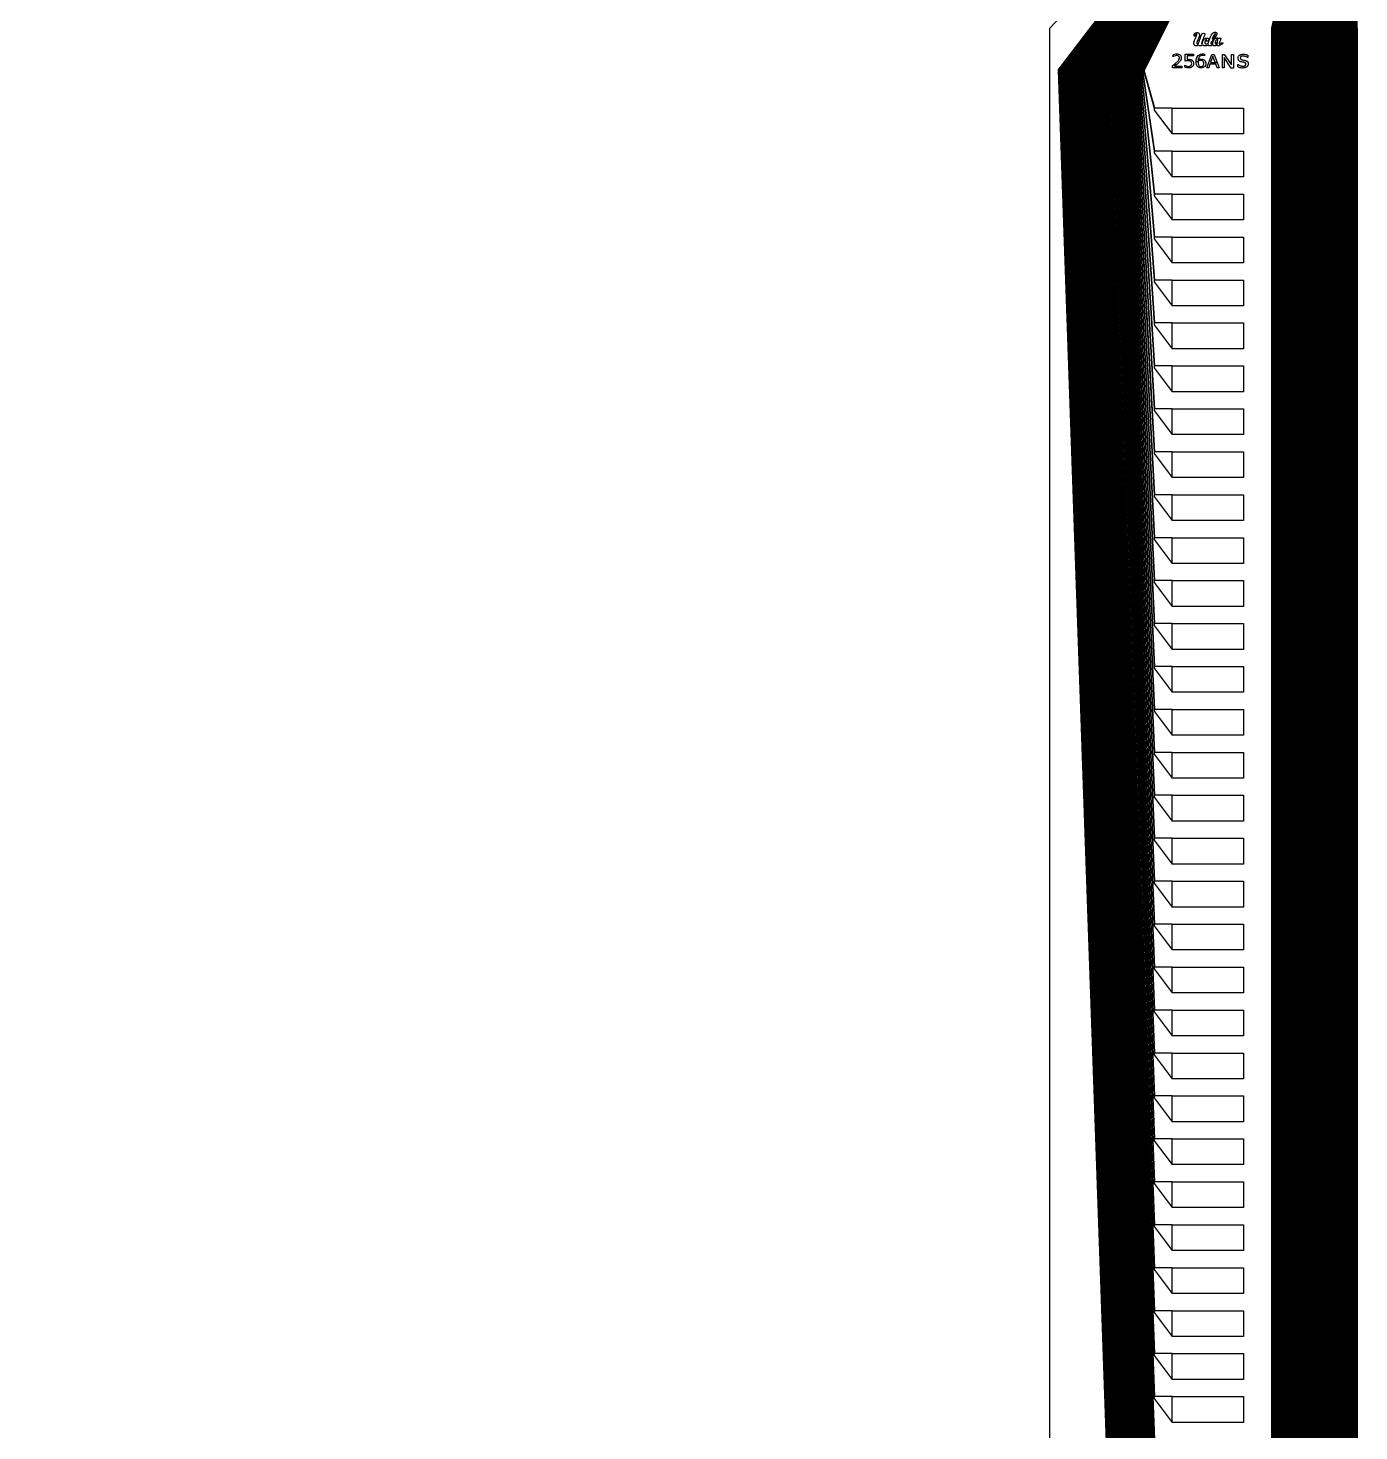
# Model space of a CAD drawing. Header units: inches. Extents: x 106592 to 209533, y 57057 to 74911.
# Drawn here: x 188173 to 191323, y 64702 to 68021 of the extents above; entities that cross this region are included whole.
import ezdxf

# ---------------------------------------------------------------- set-up
doc = ezdxf.new("R2010")
doc.units = ezdxf.units.IN
doc.header["$MEASUREMENT"] = 0
for name, color, linetype in [('metal', 221, 'Continuous'), ('nitride window', 40, 'Continuous'), ('profile', 140, 'Continuous')]:
    doc.layers.add(name, color=color, linetype=linetype)

msp = doc.modelspace()

# ---------------------------------------------------------------- linework, layer by layer
at = {"layer": 'metal'}
for points in [[(190984.5, 68411.4), (190985.1, 68411.4), (190612.7, 67921.4), (190611.1, 67921.4)], [(190985.7, 68411.4), (190986.3, 68411.4), (190615.9, 67921.4), (190614.3, 67921.4)], [(190986.9, 68411.4), (190987.5, 68411.4), (190619.1, 67921.4), (190617.5, 67921.4)], [(190622.3, 67921.4), (190620.7, 67921.4), (190988.1, 68411.4), (190988.7, 68411.4)], [(190989.3, 68411.4), (190989.9, 68411.4), (190625.5, 67921.4), (190623.9, 67921.4)], [(190628.7, 67921.4), (190627.1, 67921.4), (190990.5, 68411.4), (190991.1, 68411.4)], [(190991.7, 68411.4), (190992.3, 68411.4), (190631.9, 67921.4), (190630.3, 67921.4)], [(190992.9, 68411.4), (190993.5, 68411.4), (190635.1, 67921.4), (190633.5, 67921.4)], [(190636.7, 67921.4), (190638.3, 67921.4), (190994.7, 68411.4), (190994.1, 68411.4)], [(190995.3, 68411.4), (190995.9, 68411.4), (190641.5, 67921.4), (190639.9, 67921.4)], [(190643.1, 67921.4), (190644.7, 67921.4), (190997.1, 68411.4), (190996.5, 68411.4)], [(190997.7, 68411.4), (190998.3, 68411.4), (190647.9, 67921.4), (190646.3, 67921.4)], [(190649.5, 67921.4), (190651.1, 67921.4), (190999.5, 68411.4), (190998.9, 68411.4)], [(191000.1, 68411.4), (191000.7, 68411.4), (190654.3, 67921.4), (190652.7, 67921.4)], [(191001.3, 68411.4), (191001.9, 68411.4), (190657.5, 67921.4), (190655.9, 67921.4)], [(191002.5, 68411.4), (191003.1, 68411.4), (190660.7, 67921.4), (190659.1, 67921.4)], [(191003.7, 68411.4), (191004.3, 68411.4), (190663.9, 67921.4), (190662.3, 67921.4)], [(191004.9, 68411.4), (191005.5, 68411.4), (190667.1, 67921.4), (190665.5, 67921.4)], [(190670.3, 67921.4), (190668.7, 67921.4), (191006.1, 68411.4), (191006.7, 68411.4)], [(191007.3, 68411.4), (191007.9, 68411.4), (190673.5, 67921.4), (190671.9, 67921.4)], [(190676.7, 67921.4), (190675.1, 67921.4), (191008.5, 68411.4), (191009.1, 68411.4)], [(191009.7, 68411.4), (191010.3, 68411.4), (190679.9, 67921.4), (190678.3, 67921.4)], [(191010.9, 68411.4), (191011.5, 68411.4), (190683.1, 67921.4), (190681.5, 67921.4)], [(190684.7, 67921.4), (190686.3, 67921.4), (191012.7, 68411.4), (191012.1, 68411.4)], [(191013.3, 68411.4), (191013.9, 68411.4), (190689.5, 67921.4), (190687.9, 67921.4)], [(190691.1, 67921.4), (190692.7, 67921.4), (191015.1, 68411.4), (191014.5, 68411.4)], [(191015.7, 68411.4), (191016.3, 68411.4), (190695.9, 67921.4), (190694.3, 67921.4)], [(190697.5, 67921.4), (190699.1, 67921.4), (191017.5, 68411.4), (191016.9, 68411.4)], [(191018.1, 68411.4), (191018.7, 68411.4), (190702.3, 67921.4), (190700.7, 67921.4)], [(191019.3, 68411.4), (191019.9, 68411.4), (190705.5, 67921.4), (190703.9, 67921.4)], [(191020.5, 68411.4), (191021.1, 68411.4), (190708.7, 67921.4), (190707.1, 67921.4)], [(191021.7, 68411.4), (191022.3, 68411.4), (190711.9, 67921.4), (190710.3, 67921.4)], [(191022.9, 68411.4), (191023.5, 68411.4), (190715.1, 67921.4), (190713.5, 67921.4)], [(190718.3, 67921.4), (190716.7, 67921.4), (191024.1, 68411.4), (191024.7, 68411.4)], [(191025.3, 68411.4), (191025.9, 68411.4), (190721.5, 67921.4), (190719.9, 67921.4)], [(190724.7, 67921.4), (190723.1, 67921.4), (191026.5, 68411.4), (191027.1, 68411.4)], [(191027.7, 68411.4), (191028.3, 68411.4), (190727.9, 67921.4), (190726.3, 67921.4)], [(191028.9, 68411.4), (191029.5, 68411.4), (190731.1, 67921.4), (190729.5, 67921.4)], [(190732.7, 67921.4), (190734.3, 67921.4), (191030.7, 68411.4), (191030.1, 68411.4)], [(191031.3, 68411.4), (191031.9, 68411.4), (190737.5, 67921.4), (190735.9, 67921.4)], [(190739.1, 67921.4), (190740.7, 67921.4), (191033.1, 68411.4), (191032.5, 68411.4)], [(191033.7, 68411.4), (191034.3, 68411.4), (190743.9, 67921.4), (190742.3, 67921.4)], [(190745.5, 67921.4), (190747.1, 67921.4), (191035.5, 68411.4), (191034.9, 68411.4)], [(191036.1, 68411.4), (191036.7, 68411.4), (190750.3, 67921.4), (190748.7, 67921.4)], [(191037.3, 68411.4), (191037.9, 68411.4), (190753.5, 67921.4), (190751.9, 67921.4)], [(191038.5, 68411.4), (191039.1, 68411.4), (190756.7, 67921.4), (190755.1, 67921.4)], [(191039.7, 68411.4), (191040.3, 68411.4), (190759.9, 67921.4), (190758.3, 67921.4)], [(191040.9, 68411.4), (191041.5, 68411.4), (190763.1, 67921.4), (190761.5, 67921.4)], [(190766.3, 67921.4), (190764.7, 67921.4), (191042.1, 68411.4), (191042.7, 68411.4)], [(191043.3, 68411.4), (191043.9, 68411.4), (190769.5, 67921.4), (190767.9, 67921.4)], [(190772.7, 67921.4), (190771.1, 67921.4), (191044.5, 68411.4), (191045.1, 68411.4)], [(191045.7, 68411.4), (191046.3, 68411.4), (190775.9, 67921.4), (190774.3, 67921.4)], [(191046.9, 68411.4), (191047.5, 68411.4), (190779.1, 67921.4), (190777.5, 67921.4)], [(190780.7, 67921.4), (190782.3, 67921.4), (191048.7, 68411.4), (191048.1, 68411.4)], [(191049.3, 68411.4), (191049.9, 68411.4), (190785.5, 67921.4), (190783.9, 67921.4)], [(190787.1, 67921.4), (190788.7, 67921.4), (191051.1, 68411.4), (191050.5, 68411.4)], [(191051.7, 68411.4), (191052.3, 68411.4), (190791.9, 67921.4), (190790.3, 67921.4)], [(190793.5, 67921.4), (190795.1, 67921.4), (191053.5, 68411.4), (191052.9, 68411.4)], [(191054.1, 68411.4), (191054.7, 68411.4), (190798.3, 67921.4), (190796.7, 67921.4)], [(191055.3, 68411.4), (191055.9, 68411.4), (190801.5, 67921.4), (190799.9, 67921.4)], [(190804.7, 67921.4), (190803.1, 67921.4), (191056.5, 68411.4), (191057.1, 68411.4)], [(191057.7, 68411.4), (191058.3, 68411.4), (190807.9, 67921.4), (190806.3, 67921.4)], [(190811.1, 67921.4), (190809.5, 67921.4), (191058.9, 68411.4), (191059.5, 68411.4)], [(191060.1, 68411.4), (191060.7, 68411.4), (190814.3, 67921.4), (190812.7, 67921.4)], [(191115.4, 68021.4), (191117, 68021.4), (191117, 68023), (191185.1, 68335.8), (191185.1, 68411.4), (191184.5, 68411.4), (191184.5, 68335.2), (191115.4, 68021.4)], [(191120.2, 68021.4), (191118.6, 68021.4), (191118.6, 68024.6), (191185.7, 68336.4), (191185.7, 68411.4), (191186.3, 68411.4), (191186.3, 68337), (191120.2, 68026.2), (191120.2, 68021.4)], [(191186.9, 68411.4), (191187.5, 68411.4), (191187.5, 68338.2), (191123.4, 68029.4), (191123.4, 68021.4), (191121.8, 68021.4), (191121.8, 68027.8), (191186.9, 68337.6), (191186.9, 68411.4)], [(191126.6, 68021.4), (191125, 68021.4), (191125, 68031), (191188.1, 68338.8), (191188.1, 68411.4), (191188.7, 68411.4), (191188.7, 68339.4), (191126.6, 68032.6), (191126.6, 68021.4)], [(191128.2, 68021.4), (191129.8, 68021.4), (191129.8, 68035.8), (191189.9, 68340.6), (191189.9, 68411.4), (191189.3, 68411.4), (191189.3, 68340), (191128.2, 68034.2)], [(191131.4, 68021.4), (191133, 68021.4), (191133, 68039), (191191.1, 68341.8), (191191.1, 68411.4), (191190.5, 68411.4), (191190.5, 68341.2), (191131.4, 68037.4)], [(191134.6, 68021.4), (191136.2, 68021.4), (191136.2, 68042.2), (191192.3, 68343), (191192.3, 68411.4), (191191.7, 68411.4), (191191.7, 68342.4), (191134.6, 68040.6)], [(191192.9, 68411.4), (191193.5, 68411.4), (191193.5, 68344.2), (191139.4, 68045.4), (191139.4, 68021.4), (191137.8, 68021.4), (191137.8, 68043.8), (191192.9, 68343.6), (191192.9, 68411.4)], [(191194.1, 68411.4), (191194.7, 68411.4), (191194.7, 68345.4), (191142.6, 68048.6), (191142.6, 68021.4), (191141, 68021.4), (191141, 68047), (191194.1, 68344.8), (191194.1, 68411.4)], [(191195.3, 68411.4), (191195.9, 68411.4), (191195.9, 68346.6), (191145.8, 68051.8), (191145.8, 68021.4), (191144.2, 68021.4), (191144.2, 68050.2), (191195.3, 68346), (191195.3, 68411.4)], [(191196.5, 68411.4), (191197.1, 68411.4), (191197.1, 68347.8), (191149, 68055), (191149, 68021.4), (191147.4, 68021.4), (191147.4, 68053.4), (191196.5, 68347.2), (191196.5, 68411.4)], [(191197.7, 68411.4), (191198.3, 68411.4), (191198.3, 68349), (191152.2, 68058.2), (191152.2, 68021.4), (191150.6, 68021.4), (191150.6, 68056.6), (191197.7, 68348.4), (191197.7, 68411.4)], [(191155.4, 68021.4), (191153.8, 68021.4), (191153.8, 68059.8), (191198.9, 68349.6), (191198.9, 68411.4), (191199.5, 68411.4), (191199.5, 68350.2), (191155.4, 68061.4), (191155.4, 68021.4)], [(191157, 68021.4), (191158.6, 68021.4), (191158.6, 68064.6), (191200.7, 68351.4), (191200.7, 68411.4), (191200.1, 68411.4), (191200.1, 68350.8), (191157, 68063)], [(191160.2, 68021.4), (191161.8, 68021.4), (191161.8, 68067.8), (191201.9, 68352.6), (191201.9, 68411.4), (191201.3, 68411.4), (191201.3, 68352), (191160.2, 68066.2)], [(191202.5, 68411.4), (191203.1, 68411.4), (191203.1, 68353.8), (191165, 68071), (191165, 68021.4), (191163.4, 68021.4), (191163.4, 68069.4), (191202.5, 68353.2), (191202.5, 68411.4)], [(191203.7, 68411.4), (191204.3, 68411.4), (191204.3, 68355), (191168.2, 68074.2), (191168.2, 68021.4), (191166.6, 68021.4), (191166.6, 68072.6), (191203.7, 68354.4), (191203.7, 68411.4)], [(191204.9, 68411.4), (191205.5, 68411.4), (191205.5, 68356.2), (191171.4, 68077.4), (191171.4, 68021.4), (191169.8, 68021.4), (191169.8, 68075.8), (191204.9, 68355.6), (191204.9, 68411.4)], [(191206.1, 68411.4), (191206.7, 68411.4), (191206.7, 68357.4), (191174.6, 68080.6), (191174.6, 68021.4), (191173, 68021.4), (191173, 68079), (191206.1, 68356.8), (191206.1, 68411.4)], [(191207.3, 68411.4), (191207.9, 68411.4), (191207.9, 68358.6), (191177.8, 68083.8), (191177.8, 68021.4), (191176.2, 68021.4), (191176.2, 68082.2), (191207.3, 68358), (191207.3, 68411.4)], [(191181, 68021.4), (191179.4, 68021.4), (191179.4, 68085.4), (191208.5, 68359.2), (191208.5, 68411.4), (191209.1, 68411.4), (191209.1, 68359.8), (191181, 68087), (191181, 68021.4)], [(191182.6, 68021.4), (191184.2, 68021.4), (191184.2, 68090.2), (191210.3, 68361), (191210.3, 68411.4), (191209.7, 68411.4), (191209.7, 68360.4), (191182.6, 68088.6)], [(191185.8, 68021.4), (191187.4, 68021.4), (191187.4, 68093.4), (191211.5, 68362.2), (191211.5, 68411.4), (191210.9, 68411.4), (191210.9, 68361.6), (191185.8, 68091.8)], [(191189, 68021.4), (191190.6, 68021.4), (191190.6, 68096.6), (191212.7, 68363.4), (191212.7, 68411.4), (191212.1, 68411.4), (191212.1, 68362.8), (191189, 68095)], [(191213.3, 68411.4), (191213.9, 68411.4), (191213.9, 68364.6), (191193.8, 68099.8), (191193.8, 68021.4), (191192.2, 68021.4), (191192.2, 68098.2), (191213.3, 68364), (191213.3, 68411.4)], [(191214.5, 68411.4), (191215.1, 68411.4), (191215.1, 68365.8), (191197, 68103), (191197, 68021.4), (191195.4, 68021.4), (191195.4, 68101.4), (191214.5, 68365.2), (191214.5, 68411.4)], [(191215.7, 68411.4), (191216.3, 68411.4), (191216.3, 68367), (191200.2, 68106.2), (191200.2, 68021.4), (191198.6, 68021.4), (191198.6, 68104.6), (191215.7, 68366.4), (191215.7, 68411.4)], [(191216.9, 68411.4), (191217.5, 68411.4), (191217.5, 68368.2), (191203.4, 68109.4), (191203.4, 68021.4), (191201.8, 68021.4), (191201.8, 68107.8), (191216.9, 68367.6), (191216.9, 68411.4)], [(191218.1, 68411.4), (191218.7, 68411.4), (191218.7, 68369.4), (191206.6, 68112.6), (191206.6, 68021.4), (191205, 68021.4), (191205, 68111), (191218.1, 68368.8), (191218.1, 68411.4)], [(191208.2, 68021.4), (191209.8, 68021.4), (191209.8, 68115.8), (191219.9, 68370.6), (191219.9, 68411.4), (191219.3, 68411.4), (191219.3, 68370), (191208.2, 68114.2)], [(191211.4, 68021.4), (191213, 68021.4), (191213, 68119), (191221.1, 68371.8), (191221.1, 68411.4), (191220.5, 68411.4), (191220.5, 68371.2), (191211.4, 68117.4)], [(191221.7, 68411.4), (191222.3, 68411.4), (191222.3, 68373), (191216.2, 68122.2), (191216.2, 68021.4), (191214.6, 68021.4), (191214.6, 68120.6), (191221.7, 68372.4), (191221.7, 68411.4)], [(191222.9, 68411.4), (191223.5, 68411.4), (191223.5, 68374.2), (191219.4, 68125.4), (191219.4, 68021.4), (191217.8, 68021.4), (191217.8, 68123.8), (191222.9, 68373.6), (191222.9, 68411.4)], [(191224.1, 68411.4), (191224.7, 68411.4), (191224.7, 68375.4), (191222.6, 68128.6), (191222.6, 68021.4), (191221, 68021.4), (191221, 68127), (191224.1, 68374.8), (191224.1, 68411.4)], [(191225.3, 68411.4), (191225.9, 68411.4), (191225.9, 68376.6), (191225.8, 68131.8), (191225.8, 68021.4), (191224.2, 68021.4), (191224.2, 68130.2), (191225.3, 68376), (191225.3, 68411.4)], [(191226.5, 68411.4), (191227.1, 68411.4), (191227.1, 68377.8), (191229, 68135), (191229, 68021.4), (191227.4, 68021.4), (191227.4, 68133.4), (191226.5, 68377.2), (191226.5, 68411.4)], [(191230.6, 68021.4), (191232.2, 68021.4), (191232.2, 68071.4), (191232.2, 68138.2), (191228.3, 68379), (191228.3, 68411.4), (191227.7, 68411.4), (191227.7, 68378.4), (191230.6, 68136.6), (191230.6, 68021.4)], [(191233.8, 68021.4), (191235.4, 68021.4), (191235.4, 68141.4), (191229.5, 68380.2), (191229.5, 68411.4), (191228.9, 68411.4), (191228.9, 68379.6), (191233.8, 68139.8)], [(191237, 68021.4), (191238.6, 68021.4), (191238.6, 68144.6), (191230.7, 68381.4), (191230.7, 68411.4), (191230.1, 68411.4), (191230.1, 68380.8), (191237, 68143)], [(191240.2, 68021.4), (191241.8, 68021.4), (191241.8, 68147.8), (191231.9, 68382.6), (191231.9, 68411.4), (191231.3, 68411.4), (191231.3, 68382), (191240.2, 68146.2)], [(191232.5, 68411.4), (191233.1, 68411.4), (191233.1, 68383.8), (191245, 68151), (191245, 68021.4), (191243.4, 68021.4), (191243.4, 68149.4), (191232.5, 68383.2), (191232.5, 68411.4)], [(191233.7, 68411.4), (191234.3, 68411.4), (191234.3, 68385), (191248.2, 68154.2), (191248.2, 68021.4), (191246.6, 68021.4), (191246.6, 68152.6), (191233.7, 68384.4), (191233.7, 68411.4)], [(191234.9, 68411.4), (191235.5, 68411.4), (191235.5, 68386.2), (191251.4, 68157.4), (191251.4, 68021.4), (191249.8, 68021.4), (191249.8, 68155.8), (191234.9, 68385.6), (191234.9, 68411.4)], [(191236.1, 68411.4), (191236.7, 68411.4), (191236.7, 68387.4), (191254.6, 68160.6), (191254.6, 68021.4), (191253, 68021.4), (191253, 68159), (191236.1, 68386.8), (191236.1, 68411.4)], [(191237.3, 68411.4), (191237.9, 68411.4), (191237.9, 68388.6), (191257.8, 68163.8), (191257.8, 68021.4), (191256.2, 68021.4), (191256.2, 68162.2), (191237.3, 68388), (191237.3, 68411.4)], [(191259.4, 68021.4), (191261, 68021.4), (191261, 68071.4), (191261, 68167), (191239.1, 68389.8), (191239.1, 68411.4), (191238.5, 68411.4), (191238.5, 68389.2), (191259.4, 68165.4), (191259.4, 68021.4)], [(191262.6, 68021.4), (191264.2, 68021.4), (191264.2, 68170.2), (191240.3, 68391), (191240.3, 68411.4), (191239.7, 68411.4), (191239.7, 68390.4), (191262.6, 68168.6)], [(191265.8, 68021.4), (191267.4, 68021.4), (191267.4, 68173.4), (191241.5, 68392.2), (191241.5, 68411.4), (191240.9, 68411.4), (191240.9, 68391.6), (191265.8, 68171.8)], [(191242.1, 68411.4), (191242.7, 68411.4), (191242.7, 68393.4), (191270.6, 68176.6), (191270.6, 68021.4), (191269, 68021.4), (191269, 68175), (191242.1, 68392.8), (191242.1, 68411.4)], [(191243.3, 68411.4), (191243.9, 68411.4), (191243.9, 68394.6), (191273.8, 68179.8), (191273.8, 68021.4), (191272.2, 68021.4), (191272.2, 68178.2), (191243.3, 68394), (191243.3, 68411.4)], [(191244.5, 68411.4), (191245.1, 68411.4), (191245.1, 68395.8), (191277, 68183), (191277, 68021.4), (191275.4, 68021.4), (191275.4, 68181.4), (191244.5, 68395.2), (191244.5, 68411.4)], [(191245.7, 68411.4), (191246.3, 68411.4), (191246.3, 68397), (191280.2, 68186.2), (191280.2, 68021.4), (191278.6, 68021.4), (191278.6, 68184.6), (191245.7, 68396.4), (191245.7, 68411.4)], [(191246.9, 68411.4), (191247.5, 68411.4), (191247.5, 68398.2), (191283.4, 68189.4), (191283.4, 68021.4), (191281.8, 68021.4), (191281.8, 68187.8), (191246.9, 68397.6), (191246.9, 68411.4)], [(191285, 68021.4), (191286.6, 68021.4), (191286.6, 68071.4), (191286.6, 68192.6), (191248.7, 68399.4), (191248.7, 68411.4), (191248.1, 68411.4), (191248.1, 68398.8), (191285, 68191), (191285, 68021.4)], [(191288.2, 68021.4), (191289.8, 68021.4), (191289.8, 68195.8), (191249.9, 68400.6), (191249.9, 68411.4), (191249.3, 68411.4), (191249.3, 68400), (191288.2, 68194.2)], [(191291.4, 68021.4), (191293, 68021.4), (191293, 68199), (191251.1, 68401.8), (191251.1, 68411.4), (191250.5, 68411.4), (191250.5, 68401.2), (191291.4, 68197.4)], [(191294.6, 68021.4), (191296.2, 68021.4), (191296.2, 68202.2), (191252.3, 68403), (191252.3, 68411.4), (191251.7, 68411.4), (191251.7, 68402.4), (191294.6, 68200.6)], [(191252.9, 68411.4), (191253.5, 68411.4), (191253.5, 68404.2), (191299.4, 68205.4), (191299.4, 68021.4), (191297.8, 68021.4), (191297.8, 68203.8), (191252.9, 68403.6), (191252.9, 68411.4)], [(191254.1, 68411.4), (191254.7, 68411.4), (191254.7, 68405.4), (191302.6, 68208.6), (191302.6, 68021.4), (191301, 68021.4), (191301, 68207), (191254.1, 68404.8), (191254.1, 68411.4)], [(191255.3, 68411.4), (191255.9, 68411.4), (191255.9, 68406.6), (191305.8, 68211.8), (191305.8, 68021.4), (191304.2, 68021.4), (191304.2, 68210.2), (191255.3, 68406), (191255.3, 68411.4)], [(191256.5, 68411.4), (191257.1, 68411.4), (191257.1, 68407.8), (191309, 68215), (191309, 68021.4), (191307.4, 68021.4), (191307.4, 68213.4), (191256.5, 68407.2), (191256.5, 68411.4)], [(191257.7, 68411.4), (191258.3, 68411.4), (191258.3, 68409), (191312.2, 68218.2), (191312.2, 68021.4), (191310.6, 68021.4), (191310.6, 68216.6), (191257.7, 68408.4), (191257.7, 68411.4)], [(191313.8, 68021.4), (191315.4, 68021.4), (191315.4, 68071.4), (191315.4, 68221.4), (191259.5, 68410.2), (191259.5, 68411.4), (191258.9, 68411.4), (191258.9, 68409.6), (191313.8, 68219.8), (191313.8, 68021.4)], [(191317, 68021.4), (191318.6, 68021.4), (191318.6, 68224.6), (191260.7, 68411.4), (191260.1, 68411.4), (191260.1, 68410.8), (191317, 68223), (191317, 68021.4)], [(190933.6, 68002.3), (190932.7, 68002.7), (190932.3, 68003.8), (190932.4, 68005.8), (190934.3, 68008.8), (190935.9, 68009.7), (190937.6, 68010.4), (190939.2, 68010.6), (190940.2, 68010.5), (190941.2, 68010.4), (190942.5, 68009.8), (190943.4, 68009.2), (190944.1, 68008.4), (190944.8, 68007), (190945.2, 68005.7), (190945.3, 68004.5), (190945.1, 68002.9), (190944.3, 68001.1), (190943.5, 67998.9), (190939.8, 67989.9), (190939, 67987.1), (190938.9, 67985.8), (190939, 67984.6), (190939.9, 67984), (190940.9, 67983.9), (190941.6, 67984.3), (190942.4, 67985.2), (190942.9, 67986), (190943.4, 67987.1), (190944.1, 67988.6), (190944.7, 67990), (190951.1, 68007.6), (190951.7, 68008.2), (190952.4, 68008.7), (190953.2, 68008.9), (190954.9, 68009), (190956.1, 68008.9), (190956.7, 68008.8), (190957.9, 68008.4), (190958, 68007.8), (190957.7, 68006.9), (190956.7, 68004.1), (190955.5, 68000.5), (190955.1, 67999.2), (190954.4, 67997.6), (190953.3, 67994.7), (190951.2, 67989.2), (190950.4, 67987.4), (190949.8, 67985.8), (190949.6, 67984.9), (190949.9, 67984), (190950.6, 67984.1), (190951.8, 67985.2), (190952.2, 67986), (190952.6, 67987.8), (190952.9, 67989.2), (190953.2, 67990.1), (190953.8, 67991.5), (190954.6, 67993), (190955.7, 67994.5), (190956.8, 67995.5), (190958.6, 67996.8), (190959.8, 67997.4), (190961.3, 67997.8), (190962.3, 67997.8), (190963.3, 67997.8), (190964.1, 67997.7), (190965.1, 67997.3), (190966, 67996.6), (190966.6, 67995.6), (190967, 67994.4), (190967.1, 67993.6), (190966.9, 67992.4), (190966.2, 67991.2), (190965.4, 67990.5), (190964.6, 67990.1), (190963.5, 67990), (190962.5, 67990.1), (190961.8, 67990.2), (190961.5, 67990.6), (190961.1, 67991.3), (190960.9, 67992.1), (190961.1, 67993), (190961.5, 67993.4), (190962, 67993.8), (190962.1, 67994.2), (190961.6, 67994.3), (190961, 67994), (190960.5, 67993.5), (190959.9, 67992.7), (190959.3, 67992), (190958.7, 67990.9), (190958.3, 67990), (190957.9, 67989.1), (190957.8, 67988.1), (190957.8, 67987.3), (190957.8, 67986.6), (190957.9, 67985.9), (190958.1, 67985.5), (190958.3, 67985.1), (190958.7, 67984.6), (190959.2, 67984.3), (190959.8, 67984.1), (190960.5, 67984), (190961.2, 67984), (190963, 67984.4), (190963.9, 67984.7), (190965.2, 67985.4), (190966, 67985.8), (190966.2, 67986.3), (190967.2, 67989.5), (190969, 67995), (190971.2, 68000.7), (190972.9, 68004.1), (190973.9, 68005.7), (190975.8, 68008.5), (190976.7, 68009.5), (190978, 68010.5), (190979.3, 68011.1), (190980.6, 68011.4), (190981.5, 68011.5), (190982.5, 68011.5), (190983.5, 68011.4), (190984.5, 68011.1), (190985.2, 68010.7), (190985.8, 68010.2), (190986.2, 68009.3), (190986.4, 68007.7), (190986.2, 68006.4), (190985.8, 68005.1), (190985.1, 68003.6), (190984.2, 68002.1), (190982.7, 67999.5), (190981.5, 67997.6), (190980.2, 67995.9), (190976.1, 67995.8), (190977.7, 67997.7), (190979.7, 68000.8), (190981.5, 68003.9), (190982.6, 68006.2), (190983, 68007), (190983.1, 68007.5), (190983, 68008.1), (190982.8, 68008.1), (190982.2, 68007.8), (190981.6, 68007.3), (190981.1, 68006.6), (190980.3, 68005.5), (190979.9, 68004.7), (190979.2, 68003.7), (190978.5, 68002.6), (190977.9, 68001.6), (190977.5, 68000.8), (190977, 67999.7), (190976.3, 67998.3), (190975.9, 67997.3), (190975.5, 67996.1), (190975.2, 67995.3), (190975.1, 67994.8), (190976.1, 67995.8), (190980.1, 67995.8), (190979.7, 67995.3), (190979, 67994.5), (190977.9, 67993.2), (190977, 67992.4), (190975.8, 67991), (190974.9, 67990), (190974, 67989.1), (190972.9, 67988.1), (190972.6, 67987.5), (190972.4, 67986.8), (190972.2, 67986.2), (190972.1, 67985.3), (190972.2, 67984.5), (190972.4, 67984), (190973.2, 67983.9), (190974.5, 67984.2), (190975.5, 67984.7), (190976.2, 67985.1), (190976.7, 67985.5), (190976.9, 67985.8), (190976.9, 67986.2), (190977, 67987), (190977.1, 67987.8), (190977.4, 67989.1), (190977.9, 67990.5), (190978.3, 67991.4), (190978.9, 67992.7), (190979.7, 67993.9), (190980.7, 67994.9), (190981.6, 67995.7), (190982.6, 67996.4), (190984, 67997.2), (190985.2, 67997.6), (190986.2, 67997.8), (190987.2, 67997.9), (190987.8, 67997.9), (190988.5, 67997.8), (190989.4, 67997.4), (190990.1, 67996.9), (190990.6, 67996.4), (190990.7, 67996.1), (190991, 67996.3), (190991.4, 67996.8), (190992, 67997.2), (190992.5, 67997.5), (190993.1, 67997.7), (190993.7, 67997.8), (190994.3, 67997.8), (190994.8, 67997.7), (190995.2, 67997.4), (190995.4, 67996.9), (190995.5, 67996.1), (190995.5, 67995.3), (190995.2, 67994.4), (190994.6, 67992.9), (190991.9, 67986.3), (190991.5, 67985.3), (190991.5, 67984.4), (190991.6, 67983.9), (190992, 67983.7), (190992.7, 67983.8), (190993.7, 67984.7), (190995, 67985.7), (190996.2, 67986.3), (190997.6, 67986.7), (190998.5, 67986.7), (190999.5, 67986.7), (191000.7, 67986.4), (191001.5, 67986), (190998.7, 67983.1), (190998.4, 67983.3), (190998.1, 67983.3), (190997.8, 67983.3), (190997.5, 67983.2), (190997.1, 67983.1), (190996.8, 67982.9), (190996.2, 67982.4), (190994.9, 67981.5), (190993.8, 67980.7), (190992.9, 67980.2), (190991.8, 67979.7), (190990.7, 67979.3), (190989.8, 67979.3), (190988.4, 67979.2), (190987.7, 67979.4), (190987.1, 67979.9), (190986.7, 67980.5), (190986.6, 67981.2), (190986.5, 67982), (190986.7, 67987.9), (190987.5, 67989.8), (190988.2, 67991.3), (190988.6, 67992.4), (190988.7, 67993.4), (190988.6, 67994), (190988.3, 67994.4), (190987.8, 67994.5), (190986.8, 67994.5), (190986.1, 67994.1), (190985.1, 67993.2), (190983.9, 67991.7), (190983.1, 67990.3), (190982.5, 67988.6), (190982.3, 67987.3), (190982.1, 67986), (190982.2, 67985.3), (190982.6, 67984.5), (190983, 67984), (190983.5, 67983.8), (190984.3, 67984.1), (190985, 67984.7), (190985.5, 67985.7), (190986, 67986.6), (190986.6, 67987.6), (190986.7, 67987.7), (190986.4, 67981.6), (190985.5, 67980.9), (190984.4, 67980.2), (190983.4, 67979.6), (190982.3, 67979.2), (190981.3, 67979.2), (190979.8, 67979.3), (190979, 67979.7), (190978.2, 67980.4), (190977.7, 67981.1), (190977.5, 67981.9), (190977, 67981.5), (190975.5, 67980.6), (190974.1, 67980), (190972.8, 67979.5), (190971.3, 67979.2), (190970.3, 67979.1), (190969.2, 67979.2), (190968.1, 67979.6), (190967.5, 67980.1), (190967, 67980.7), (190966.7, 67981.2), (190966.3, 67981.9), (190965.3, 67981.2), (190964.3, 67980.5), (190963.2, 67980.1), (190962.2, 67979.7), (190961.3, 67979.4), (190960.1, 67979.2), (190959, 67979.1), (190958, 67979.1), (190956.8, 67979.3), (190955.9, 67979.6), (190954.8, 67980.2), (190953.8, 67981), (190952.9, 67981.9), (190952.1, 67981.3), (190951.3, 67980.7), (190950.5, 67980.2), (190949.4, 67979.7), (190948.5, 67979.4), (190947.5, 67979.2), (190946.4, 67979.2), (190945.3, 67979.4), (190944.6, 67979.7), (190943.9, 67980.5), (190943.1, 67981.8), (190942.3, 67981.2), (190941.4, 67980.6), (190940.4, 67980), (190939.4, 67979.6), (190938.4, 67979.2), (190937.1, 67979.1), (190935.9, 67979.1), (190934.9, 67979.6), (190934.1, 67980), (190933.4, 67980.7), (190932.7, 67981.5), (190932.3, 67982.2), (190931.8, 67983.5), (190931.8, 67984.7), (190931.9, 67986.2), (190932.2, 67987.4), (190932.8, 67989.4), (190933.5, 67991.6), (190934.4, 67994), (190935.2, 67995.7), (190936.3, 67998.2), (190937.6, 68001.3), (190938.4, 68003.3), (190939.1, 68005.1), (190939.1, 68006.1), (190938.8, 68006.5), (190938.4, 68006.8), (190937.8, 68006.9), (190937.1, 68006.9), (190936.3, 68006.5), (190935.9, 68005.7), (190935.5, 68004.6), (190935.2, 68003.6), (190934.9, 68002.7), (190934.4, 68002.3), (190933.9, 68002.3)], [(191115.4, 61418.7), (191117, 61418.7), (191117, 68021.4), (191115.4, 68021.4)], [(191118.6, 61418.7), (191120.2, 61418.7), (191120.2, 68021.4), (191118.6, 68021.4)], [(191121.8, 61418.7), (191123.4, 61418.7), (191123.4, 68021.4), (191121.8, 68021.4)], [(191125, 61418.7), (191126.6, 61418.7), (191126.6, 68021.4), (191125, 68021.4)], [(191128.2, 61418.7), (191129.8, 61418.7), (191129.8, 68021.4), (191128.2, 68021.4)], [(191131.4, 61418.7), (191133, 61418.7), (191133, 68021.4), (191131.4, 68021.4)], [(191134.6, 61418.7), (191136.2, 61418.7), (191136.2, 68021.4), (191134.6, 68021.4)], [(191137.8, 61418.7), (191139.4, 61418.7), (191139.4, 68021.4), (191137.8, 68021.4)], [(191141, 61418.7), (191142.6, 61418.7), (191142.6, 68021.4), (191141, 68021.4)], [(191144.2, 61418.7), (191145.8, 61418.7), (191145.8, 68021.4), (191144.2, 68021.4)], [(191147.4, 61418.7), (191149, 61418.7), (191149, 68021.4), (191147.4, 68021.4)], [(191150.6, 61418.7), (191152.2, 61418.7), (191152.2, 68021.4), (191150.6, 68021.4)], [(191153.8, 61418.7), (191155.4, 61418.7), (191155.4, 68021.4), (191153.8, 68021.4)], [(191157, 61418.7), (191158.6, 61418.7), (191158.6, 68021.4), (191157, 68021.4)], [(191160.2, 61418.7), (191161.8, 61418.7), (191161.8, 68021.4), (191160.2, 68021.4)], [(191163.4, 61418.7), (191165, 61418.7), (191165, 68021.4), (191163.4, 68021.4)], [(191166.6, 61418.7), (191168.2, 61418.7), (191168.2, 68021.4), (191166.6, 68021.4)], [(191169.8, 61418.7), (191171.4, 61418.7), (191171.4, 68021.4), (191169.8, 68021.4)], [(191173, 61418.7), (191174.6, 61418.7), (191174.6, 68021.4), (191173, 68021.4)], [(191176.2, 61418.7), (191177.8, 61418.7), (191177.8, 68021.4), (191176.2, 68021.4)], [(191179.4, 61418.7), (191181, 61418.7), (191181, 68021.4), (191179.4, 68021.4)], [(191182.6, 61418.7), (191184.2, 61418.7), (191184.2, 68021.4), (191182.6, 68021.4)], [(191185.8, 61418.7), (191187.4, 61418.7), (191187.4, 68021.4), (191185.8, 68021.4)], [(191189, 61418.7), (191190.6, 61418.7), (191190.6, 68021.4), (191189, 68021.4)], [(191192.2, 61418.7), (191193.8, 61418.7), (191193.8, 68021.4), (191192.2, 68021.4)], [(191195.4, 61418.7), (191197, 61418.7), (191197, 68021.4), (191195.4, 68021.4)], [(191198.6, 61418.7), (191200.2, 61418.7), (191200.2, 68021.4), (191198.6, 68021.4)], [(191201.8, 61418.7), (191203.4, 61418.7), (191203.4, 68021.4), (191201.8, 68021.4)], [(191205, 61418.7), (191206.6, 61418.7), (191206.6, 68021.4), (191205, 68021.4)], [(191208.2, 61418.7), (191209.8, 61418.7), (191209.8, 68021.4), (191208.2, 68021.4)], [(191211.4, 61418.7), (191213, 61418.7), (191213, 68021.4), (191211.4, 68021.4)], [(191214.6, 61418.7), (191216.2, 61418.7), (191216.2, 68021.4), (191214.6, 68021.4)], [(191217.8, 61418.7), (191219.4, 61418.7), (191219.4, 68021.4), (191217.8, 68021.4)], [(191222.6, 58721.4), (191221, 58721.4), (191221, 68021.4), (191222.6, 68021.4)], [(191225.8, 58721.4), (191224.2, 58721.4), (191224.2, 68021.4), (191225.8, 68021.4)], [(191229, 58721.4), (191227.4, 58721.4), (191227.4, 68021.4), (191229, 68021.4)], [(191232.2, 58721.4), (191230.6, 58721.4), (191230.6, 68021.4), (191232.2, 68021.4)], [(191235.4, 58721.4), (191233.8, 58721.4), (191233.8, 68021.4), (191235.4, 68021.4)], [(191238.6, 58721.4), (191237, 58721.4), (191237, 68021.4), (191238.6, 68021.4)], [(191241.8, 58721.4), (191240.2, 58721.4), (191240.2, 68021.4), (191241.8, 68021.4)], [(191245, 58721.4), (191243.4, 58721.4), (191243.4, 68021.4), (191245, 68021.4)], [(191248.2, 58721.4), (191246.6, 58721.4), (191246.6, 68021.4), (191248.2, 68021.4)], [(191251.4, 58721.4), (191249.8, 58721.4), (191249.8, 68021.4), (191251.4, 68021.4)], [(191254.6, 58721.4), (191253, 58721.4), (191253, 68021.4), (191254.6, 68021.4)], [(191257.8, 58721.4), (191256.2, 58721.4), (191256.2, 68021.4), (191257.8, 68021.4)], [(191261, 58721.4), (191259.4, 58721.4), (191259.4, 68021.4), (191261, 68021.4)], [(191264.2, 58721.4), (191262.6, 58721.4), (191262.6, 68021.4), (191264.2, 68021.4)], [(191267.4, 58721.4), (191265.8, 58721.4), (191265.8, 68021.4), (191267.4, 68021.4)], [(191270.6, 58721.4), (191269, 58721.4), (191269, 68021.4), (191270.6, 68021.4)], [(191273.8, 58721.4), (191272.2, 58721.4), (191272.2, 68021.4), (191273.8, 68021.4)], [(191277, 58721.4), (191275.4, 58721.4), (191275.4, 68021.4), (191277, 68021.4)], [(191280.2, 58721.4), (191278.6, 58721.4), (191278.6, 68021.4), (191280.2, 68021.4)], [(191283.4, 58721.4), (191281.8, 58721.4), (191281.8, 68021.4), (191283.4, 68021.4)], [(191286.6, 58721.4), (191285, 58721.4), (191285, 68021.4), (191286.6, 68021.4)], [(191289.8, 58721.4), (191288.2, 58721.4), (191288.2, 68021.4), (191289.8, 68021.4)], [(191293, 58721.4), (191291.4, 58721.4), (191291.4, 68021.4), (191293, 68021.4)], [(191296.2, 58721.4), (191294.6, 58721.4), (191294.6, 68021.4), (191296.2, 68021.4)], [(191299.4, 58721.4), (191297.8, 58721.4), (191297.8, 68021.4), (191299.4, 68021.4)], [(191302.6, 58721.4), (191301, 58721.4), (191301, 68021.4), (191302.6, 68021.4)], [(191305.8, 58721.4), (191304.2, 58721.4), (191304.2, 68021.4), (191305.8, 68021.4)], [(191309, 58721.4), (191307.4, 58721.4), (191307.4, 68021.4), (191309, 68021.4)], [(191312.2, 58721.4), (191310.6, 58721.4), (191310.6, 68021.4), (191312.2, 68021.4)], [(191315.4, 58721.4), (191313.8, 58721.4), (191313.8, 68021.4), (191315.4, 68021.4)], [(191318.6, 58721.4), (191317, 58721.4), (191317, 68021.4), (191318.6, 68021.4)], [(190882.5, 67953.8), (190882.6, 67958.2), (190884.3, 67958.9), (190887, 67959.7), (190888.9, 67960.1), (190891.2, 67960.3), (190893.3, 67960.2), (190895.7, 67959.8), (190897.4, 67959.2), (190898.7, 67958.3), (190900, 67957.2), (190901.1, 67955.8), (190901.8, 67954.1), (190902, 67952.4), (190902.1, 67950.4), (190901.7, 67947.9), (190900.6, 67945.6), (190898.6, 67942.5), (190896.2, 67940), (190892.1, 67936.3), (190886.4, 67931.3), (190903.3, 67931.3), (190903.5, 67927.5), (190881.7, 67927.5), (190881.7, 67932.1), (190887.7, 67937.2), (190894.5, 67943.7), (190896.6, 67946.9), (190897.8, 67949.7), (190897.7, 67952.8), (190896.7, 67954.3), (190895.1, 67955.8), (190892.9, 67956.4), (190890.5, 67956.4), (190888.2, 67956), (190885, 67954.9), (190882.9, 67953.9), (190882.8, 67953.7)], [(190931, 67959.5), (190930.9, 67955.8), (190915.9, 67955.8), (190915.8, 67947.2), (190917.3, 67947.3), (190919.9, 67947.4), (190922.7, 67947.3), (190925.5, 67946.7), (190928, 67945.3), (190929.7, 67943.5), (190930.6, 67941.6), (190931, 67939.9), (190931.1, 67938), (190931.2, 67936.6), (190930.8, 67934.6), (190929.6, 67931.9), (190928.7, 67930.7), (190927.4, 67929.4), (190925.5, 67928.2), (190923.3, 67927.4), (190921.2, 67927), (190917.9, 67927), (190915.9, 67927.2), (190913.4, 67927.7), (190910.3, 67928.8), (190910.3, 67933.4), (190910.6, 67933.4), (190912, 67932.5), (190913.6, 67931.9), (190915.6, 67931.1), (190917.9, 67930.7), (190920.2, 67930.7), (190921.9, 67930.9), (190923.4, 67931.4), (190925, 67932.6), (190926.1, 67934.1), (190926.7, 67936), (190926.8, 67937.7), (190926.7, 67939.1), (190926.3, 67940.4), (190925.6, 67941.5), (190924.9, 67942.3), (190923.5, 67943.1), (190921.9, 67943.6), (190919.8, 67943.8), (190918, 67943.9), (190916.1, 67943.8), (190914.5, 67943.6), (190911.7, 67943.1), (190911.6, 67959.6)], [(190956.8, 67959.7), (190956.9, 67955.4), (190954.3, 67956.3), (190952.1, 67956.5), (190949.8, 67956.2), (190946.6, 67954.9), (190944.9, 67953.7), (190943.5, 67951.2), (190942.4, 67948.5), (190942, 67945.7), (190943.7, 67946.6), (190946, 67947.5), (190948.9, 67948), (190951.2, 67948), (190954, 67947.3), (190956.4, 67945.9), (190958.4, 67944.2), (190959.6, 67941.8), (190960, 67939.4), (190960.1, 67936.4), (190959.2, 67933), (190957.6, 67930.7), (190956, 67929.3), (190953.5, 67927.7), (190950.7, 67926.9), (190948.4, 67926.9), (190945.7, 67927.1), (190941.9, 67929.1), (190939.6, 67931.6), (190938.1, 67935.2), (190937.5, 67938.2), (190937.3, 67941.3), (190941.8, 67942.6), (190941.9, 67938.3), (190942.6, 67935.3), (190943.9, 67932.3), (190946.8, 67930.8), (190949.3, 67930.7), (190952.3, 67931.3), (190954.3, 67932.9), (190955.5, 67935.9), (190955.4, 67939), (190954.9, 67941.3), (190953.3, 67943.4), (190950.6, 67944.3), (190947.2, 67944.3), (190943.7, 67943.5), (190942.5, 67943.1), (190941.8, 67942.7), (190937.3, 67941.4), (190937.3, 67941.7), (190937.3, 67941.9), (190937.4, 67945.3), (190938.1, 67949), (190939, 67951.7), (190940.3, 67954.1), (190942.3, 67956.5), (190945, 67958.3), (190947.7, 67959.6), (190950.1, 67960), (190951.8, 67960.2), (190953.3, 67960.2), (190955, 67960.1), (190956.2, 67959.9)], [(190967.1, 67926.9), (190962.7, 67927), (190974.3, 67958.8), (190980.2, 67958.8), (190987, 67939.8), (190982.6, 67939.6), (190977, 67955.2), (190971.6, 67939.6), (190982.7, 67939.6), (190987, 67939.7), (190991.7, 67926.9), (190987.1, 67926.9), (190984, 67935.8), (190970.1, 67935.8)], [(191003.5, 67926.9), (190999.5, 67927), (190999.5, 67958.8), (191004, 67958.8), (191020.7, 67934.5), (191020.7, 67959), (191025.4, 67959), (191025.4, 67926.8), (191020.3, 67926.8), (191003.6, 67951.8)], [(191059.4, 67957.1), (191059.4, 67951.5), (191059.1, 67951.5), (191057.7, 67952.5), (191055.9, 67953.4), (191053.6, 67954.3), (191051.8, 67954.7), (191049.6, 67955), (191047.7, 67955), (191045.5, 67954.7), (191044.1, 67954.1), (191043.3, 67953.7), (191042.4, 67952.8), (191041.9, 67951.9), (191041.8, 67950.6), (191041.9, 67949.6), (191042.2, 67948.6), (191043, 67947.7), (191044.5, 67946.9), (191045.6, 67946.5), (191047.2, 67946.1), (191049.4, 67945.7), (191051.2, 67945.3), (191053.2, 67944.9), (191054.7, 67944.4), (191055.7, 67944), (191057.1, 67943.3), (191058, 67942.7), (191058.7, 67941.9), (191059.4, 67941.1), (191059.8, 67940.4), (191060.1, 67939.6), (191060.4, 67938.9), (191060.5, 67938.2), (191060.6, 67936.8), (191060.6, 67935.7), (191060.5, 67934.8), (191060.3, 67934.1), (191060, 67933.1), (191059.5, 67932.3), (191058.6, 67930.9), (191057.7, 67930), (191055.8, 67928.7), (191054.3, 67927.9), (191052.5, 67927.3), (191050.5, 67926.9), (191047.7, 67926.8), (191046, 67926.8), (191043.6, 67927), (191041, 67927.6), (191039.1, 67928.2), (191036.2, 67929.4), (191036.2, 67935.3), (191036.5, 67935.3), (191037.5, 67934.7), (191038.4, 67934), (191039.4, 67933.5), (191040.9, 67932.8), (191042.3, 67932.2), (191043.5, 67931.9), (191044.6, 67931.6), (191045.6, 67931.4), (191046.6, 67931.3), (191047.8, 67931.2), (191049.3, 67931.3), (191049.7, 67931.3), (191050.3, 67931.4), (191050.8, 67931.5), (191051.3, 67931.6), (191051.9, 67931.8), (191052.4, 67931.9), (191053, 67932.2), (191053.4, 67932.4), (191053.8, 67932.7), (191054.1, 67933), (191054.5, 67933.3), (191054.7, 67933.8), (191055, 67934.3), (191055.1, 67934.8), (191055.2, 67935.4), (191055.2, 67936), (191055.2, 67936.4), (191055.2, 67936.9), (191055.1, 67937.2), (191054.9, 67937.6), (191054.7, 67938), (191054.4, 67938.4), (191054.2, 67938.7), (191053.9, 67938.9), (191053.5, 67939.1), (191053.1, 67939.4), (191052.7, 67939.5), (191052.1, 67939.8), (191051.6, 67939.9), (191050.9, 67940.1), (191050, 67940.3), (191049, 67940.5), (191047.5, 67940.8), (191045.6, 67941.2), (191043.3, 67941.8), (191041.8, 67942.3), (191040.3, 67943), (191039, 67943.9), (191037.8, 67945.1), (191037.2, 67946.2), (191036.6, 67947.7), (191036.4, 67949), (191036.4, 67950.6), (191036.7, 67952.3), (191037.1, 67953.5), (191037.6, 67954.5), (191038.6, 67955.7), (191039.2, 67956.4), (191039.9, 67956.9), (191040.7, 67957.4), (191041.3, 67957.8), (191042, 67958.1), (191042.6, 67958.4), (191043.2, 67958.6), (191043.5, 67958.7), (191044, 67958.9), (191044.8, 67959.1), (191045.4, 67959.2), (191046.1, 67959.3), (191047.5, 67959.5), (191049, 67959.5), (191050.3, 67959.5), (191051.7, 67959.3), (191053.2, 67959.1), (191054.6, 67958.8), (191055.4, 67958.6), (191056, 67958.5), (191056.4, 67958.3), (191056.9, 67958.2), (191057.3, 67958.1), (191057.8, 67957.9), (191058.4, 67957.7), (191059, 67957.4)], [(190612.7, 67921.4), (190611.1, 67921.4), (190837.8, 61430.7), (190839.9, 61430.7)], [(190615.9, 67921.4), (190614.3, 67921.4), (190837.8, 61532.3), (190839.9, 61532.3)], [(190619.1, 67921.4), (190617.5, 67921.4), (190837.8, 61633.9), (190839.9, 61633.9)], [(190837.8, 61735.5), (190839.9, 61735.5), (190622.3, 67921.4), (190620.7, 67921.4)], [(190625.5, 67921.4), (190623.9, 67921.4), (190837.8, 61837.1), (190839.9, 61837.1)], [(190837.8, 61938.7), (190839.9, 61938.7), (190628.7, 67921.4), (190627.1, 67921.4)], [(190837.8, 62040.3), (190839.9, 62040.3), (190631.9, 67921.4), (190630.3, 67921.4)], [(190635.1, 67921.4), (190633.5, 67921.4), (190837.8, 62141.9), (190839.9, 62141.9)], [(190638.3, 67921.4), (190636.7, 67921.4), (190837.8, 62243.5), (190839.9, 62243.5)], [(190641.5, 67921.4), (190639.9, 67921.4), (190837.8, 62345.1), (190839.9, 62345.1)], [(190644.7, 67921.4), (190643.1, 67921.4), (190837.8, 62446.7), (190839.9, 62446.7)], [(190837.8, 62548.3), (190839.9, 62548.3), (190647.9, 67921.4), (190646.3, 67921.4)], [(190651.1, 67921.4), (190649.5, 67921.4), (190837.8, 62649.9), (190839.9, 62649.9)], [(190837.8, 62751.5), (190839.9, 62751.5), (190654.3, 67921.4), (190652.7, 67921.4)], [(190837.8, 62853.1), (190839.9, 62853.1), (190657.5, 67921.4), (190655.9, 67921.4)], [(190660.7, 67921.4), (190659.1, 67921.4), (190837.8, 62954.7), (190839.9, 62954.7)], [(190663.9, 67921.4), (190662.3, 67921.4), (190837.8, 63056.3), (190839.9, 63056.3)], [(190667.1, 67921.4), (190665.5, 67921.4), (190837.8, 63157.9), (190839.9, 63157.9)], [(190670.3, 67921.4), (190668.7, 67921.4), (190837.8, 63259.5), (190839.9, 63259.5)], [(190837.8, 63361.1), (190839.9, 63361.1), (190673.5, 67921.4), (190671.9, 67921.4)], [(190676.7, 67921.4), (190675.1, 67921.4), (190837.8, 63462.7), (190839.9, 63462.7)], [(190837.8, 63564.3), (190839.9, 63564.3), (190679.9, 67921.4), (190678.3, 67921.4)], [(190837.8, 63666), (190839.9, 63666), (190683.1, 67921.4), (190681.5, 67921.4)], [(190686.3, 67921.4), (190684.7, 67921.4), (190837.8, 63767.6), (190839.9, 63767.6)], [(190689.5, 67921.4), (190687.9, 67921.4), (190837.8, 63869.2), (190839.9, 63869.2)], [(190692.7, 67921.4), (190691.1, 67921.4), (190837.8, 63970.8), (190839.9, 63970.8)], [(190695.9, 67921.4), (190694.3, 67921.4), (190837.8, 64072.4), (190839.9, 64072.4)], [(190837.8, 64174), (190839.9, 64174), (190699.1, 67921.4), (190697.5, 67921.4)], [(190702.3, 67921.4), (190700.7, 67921.4), (190837.8, 64275.6), (190839.9, 64275.6)], [(190837.8, 64377.2), (190839.9, 64377.2), (190705.5, 67921.4), (190703.9, 67921.4)], [(190837.8, 64478.8), (190839.9, 64478.8), (190708.7, 67921.4), (190707.1, 67921.4)], [(190711.9, 67921.4), (190710.3, 67921.4), (190837.8, 64580.4), (190839.9, 64580.4)], [(190715.1, 67921.4), (190713.5, 67921.4), (190837.8, 64682), (190839.9, 64682)], [(190718.3, 67921.4), (190716.7, 67921.4), (190837.8, 64783.6), (190839.9, 64783.6)], [(190721.5, 67921.4), (190719.9, 67921.4), (190837.8, 64885.2), (190839.9, 64885.2)], [(190837.8, 64986.8), (190839.9, 64986.8), (190724.7, 67921.4), (190723.1, 67921.4)], [(190727.9, 67921.4), (190726.3, 67921.4), (190837.8, 65088.4), (190839.9, 65088.4)], [(190837.8, 65190), (190839.9, 65190), (190731.1, 67921.4), (190729.5, 67921.4)], [(190837.8, 65291.6), (190839.9, 65291.6), (190734.3, 67921.4), (190732.7, 67921.4)], [(190737.5, 67921.4), (190735.9, 67921.4), (190837.8, 65393.2), (190839.9, 65393.2)], [(190740.7, 67921.4), (190739.1, 67921.4), (190837.8, 65494.8), (190839.9, 65494.8)], [(190743.9, 67921.4), (190742.3, 67921.4), (190837.8, 65596.4), (190839.9, 65596.4)], [(190747.1, 67921.4), (190745.5, 67921.4), (190837.8, 65698), (190839.9, 65698)], [(190837.8, 65799.6), (190839.9, 65799.6), (190750.3, 67921.4), (190748.7, 67921.4)], [(190753.5, 67921.4), (190751.9, 67921.4), (190837.8, 65901.2), (190839.9, 65901.2)], [(190837.8, 66002.8), (190839.9, 66002.8), (190756.7, 67921.4), (190755.1, 67921.4)], [(190837.8, 66104.4), (190839.9, 66104.4), (190759.9, 67921.4), (190758.3, 67921.4)], [(190763.1, 67921.4), (190761.5, 67921.4), (190837.8, 66206.1), (190839.9, 66206.1)], [(190766.3, 67921.4), (190764.7, 67921.4), (190837.8, 66307.7), (190839.9, 66307.7)], [(190769.5, 67921.4), (190767.9, 67921.4), (190837.8, 66409.3), (190839.9, 66409.3)], [(190772.7, 67921.4), (190771.1, 67921.4), (190837.8, 66510.9), (190839.9, 66510.9)], [(190837.8, 66612.5), (190839.9, 66612.5), (190775.9, 67921.4), (190774.3, 67921.4)], [(190779.1, 67921.4), (190777.5, 67921.4), (190837.8, 66714.1), (190839.9, 66714.1)], [(190837.8, 66815.7), (190839.9, 66815.7), (190782.3, 67921.4), (190780.7, 67921.4)], [(190837.8, 66917.3), (190839.9, 66917.3), (190785.5, 67921.4), (190783.9, 67921.4)], [(190788.7, 67921.4), (190787.1, 67921.4), (190837.8, 67018.9), (190839.9, 67018.9)], [(190791.9, 67921.4), (190790.3, 67921.4), (190837.8, 67120.5), (190839.9, 67120.5)], [(190795.1, 67921.4), (190793.5, 67921.4), (190837.8, 67222.1), (190839.9, 67222.1)], [(190798.3, 67921.4), (190796.7, 67921.4), (190837.8, 67323.7), (190839.9, 67323.7)], [(190837.8, 67425.3), (190839.9, 67425.3), (190801.5, 67921.4), (190799.9, 67921.4)], [(190804.7, 67921.4), (190803.1, 67921.4), (190837.8, 67526.9), (190839.9, 67526.9)], [(190837.8, 67628.5), (190839.9, 67628.5), (190807.9, 67921.4), (190806.3, 67921.4)], [(190837.8, 67730.1), (190839.9, 67730.1), (190811.1, 67921.4), (190809.5, 67921.4)], [(190814.3, 67921.4), (190812.7, 67921.4), (190837.8, 67831.7), (190839.9, 67831.7)], [(190880.2, 67770.8), (190880.2, 67831.7), (190837.8, 67831.7), (190837.8, 67827.5), (190880.2, 67770.8)], [(190880.2, 67831.7), (191049.5, 67831.7), (191049.5, 67770.8), (190880.2, 67770.8)], [(190880.2, 67669.1), (190880.2, 67730.1), (190837.8, 67730.1), (190837.8, 67725.9), (190880.2, 67669.1)], [(190880.2, 67730.1), (191049.5, 67730.1), (191049.5, 67669.1), (190880.2, 67669.1)], [(190880.2, 67567.5), (190880.2, 67628.5), (190837.8, 67628.5), (190837.8, 67624.3), (190880.2, 67567.5)], [(190880.2, 67628.5), (191049.5, 67628.5), (191049.5, 67567.5), (190880.2, 67567.5)], [(190880.2, 67465.9), (190880.2, 67526.9), (190837.8, 67526.9), (190837.8, 67522.7), (190880.2, 67465.9)], [(190880.2, 67526.9), (191049.5, 67526.9), (191049.5, 67465.9), (190880.2, 67465.9)], [(190880.2, 67364.3), (190880.2, 67425.3), (190837.8, 67425.3), (190837.8, 67421.1), (190880.2, 67364.3)], [(190880.2, 67425.3), (191049.5, 67425.3), (191049.5, 67364.3), (190880.2, 67364.3)], [(190880.2, 67262.7), (190880.2, 67323.7), (190837.8, 67323.7), (190837.8, 67319.5), (190880.2, 67262.7)], [(190880.2, 67323.7), (191049.5, 67323.7), (191049.5, 67262.7), (190880.2, 67262.7)], [(190880.2, 67161.1), (190880.2, 67222.1), (190837.8, 67222.1), (190837.8, 67217.9), (190880.2, 67161.1)], [(190880.2, 67222.1), (191049.5, 67222.1), (191049.5, 67161.1), (190880.2, 67161.1)], [(190880.2, 67059.5), (190880.2, 67120.5), (190837.8, 67120.5), (190837.8, 67116.3), (190880.2, 67059.5)], [(190880.2, 67120.5), (191049.5, 67120.5), (191049.5, 67059.5), (190880.2, 67059.5)], [(190880.2, 66957.9), (190880.2, 67018.9), (190837.8, 67018.9), (190837.8, 67014.7), (190880.2, 66957.9)], [(190880.2, 67018.9), (191049.5, 67018.9), (191049.5, 66957.9), (190880.2, 66957.9)], [(190880.2, 66856.3), (190880.2, 66917.3), (190837.8, 66917.3), (190837.8, 66913), (190880.2, 66856.3)], [(190880.2, 66917.3), (191049.5, 66917.3), (191049.5, 66856.3), (190880.2, 66856.3)], [(190880.2, 66754.7), (190880.2, 66815.7), (190837.8, 66815.7), (190837.8, 66811.4), (190880.2, 66754.7)], [(190880.2, 66815.7), (191049.5, 66815.7), (191049.5, 66754.7), (190880.2, 66754.7)], [(190880.2, 66653.1), (190880.2, 66714.1), (190837.8, 66714.1), (190837.8, 66709.8), (190880.2, 66653.1)], [(190880.2, 66714.1), (191049.5, 66714.1), (191049.5, 66653.1), (190880.2, 66653.1)], [(190880.2, 66551.5), (190880.2, 66612.5), (190837.8, 66612.5), (190837.8, 66608.2), (190880.2, 66551.5)], [(190880.2, 66612.5), (191049.5, 66612.5), (191049.5, 66551.5), (190880.2, 66551.5)], [(190880.2, 66449.9), (190880.2, 66510.9), (190837.8, 66510.9), (190837.8, 66506.6), (190880.2, 66449.9)], [(190880.2, 66510.9), (191049.5, 66510.9), (191049.5, 66449.9), (190880.2, 66449.9)], [(190880.2, 66348.3), (190880.2, 66409.3), (190837.8, 66409.3), (190837.8, 66405), (190880.2, 66348.3)], [(190880.2, 66409.3), (191049.5, 66409.3), (191049.5, 66348.3), (190880.2, 66348.3)], [(190880.2, 66246.7), (190880.2, 66307.7), (190837.8, 66307.7), (190837.8, 66303.4), (190880.2, 66246.7)], [(190880.2, 66307.7), (191049.5, 66307.7), (191049.5, 66246.7), (190880.2, 66246.7)], [(190880.2, 66145.1), (190880.2, 66206.1), (190837.8, 66206.1), (190837.8, 66201.8), (190880.2, 66145.1)], [(190880.2, 66206.1), (191049.5, 66206.1), (191049.5, 66145.1), (190880.2, 66145.1)], [(190880.2, 66043.5), (190880.2, 66104.4), (190837.8, 66104.4), (190837.8, 66100.2), (190880.2, 66043.5)], [(190880.2, 66104.4), (191049.5, 66104.4), (191049.5, 66043.5), (190880.2, 66043.5)], [(190880.2, 65941.9), (190880.2, 66002.8), (190837.8, 66002.8), (190837.8, 65998.6), (190880.2, 65941.9)], [(190880.2, 66002.8), (191049.5, 66002.8), (191049.5, 65941.9), (190880.2, 65941.9)], [(190880.2, 65840.3), (190880.2, 65901.2), (190837.8, 65901.2), (190837.8, 65897), (190880.2, 65840.3)], [(190880.2, 65901.2), (191049.5, 65901.2), (191049.5, 65840.3), (190880.2, 65840.3)], [(190880.2, 65738.7), (190880.2, 65799.6), (190837.8, 65799.6), (190837.8, 65795.4), (190880.2, 65738.7)], [(190880.2, 65799.6), (191049.5, 65799.6), (191049.5, 65738.7), (190880.2, 65738.7)], [(190880.2, 65637.1), (190880.2, 65698), (190837.8, 65698), (190837.8, 65693.8), (190880.2, 65637.1)], [(190880.2, 65698), (191049.5, 65698), (191049.5, 65637.1), (190880.2, 65637.1)], [(190880.2, 65535.5), (190880.2, 65596.4), (190837.8, 65596.4), (190837.8, 65592.2), (190880.2, 65535.5)], [(190880.2, 65596.4), (191049.5, 65596.4), (191049.5, 65535.5), (190880.2, 65535.5)], [(190880.2, 65433.9), (190880.2, 65494.8), (190837.8, 65494.8), (190837.8, 65490.6), (190880.2, 65433.9)], [(190880.2, 65494.8), (191049.5, 65494.8), (191049.5, 65433.9), (190880.2, 65433.9)], [(190880.2, 65332.3), (190880.2, 65393.2), (190837.8, 65393.2), (190837.8, 65389), (190880.2, 65332.3)], [(190880.2, 65393.2), (191049.5, 65393.2), (191049.5, 65332.3), (190880.2, 65332.3)], [(190880.2, 65230.7), (190880.2, 65291.6), (190837.8, 65291.6), (190837.8, 65287.4), (190880.2, 65230.7)], [(190880.2, 65291.6), (191049.5, 65291.6), (191049.5, 65230.7), (190880.2, 65230.7)], [(190880.2, 65129), (190880.2, 65190), (190837.8, 65190), (190837.8, 65185.8), (190880.2, 65129)], [(190880.2, 65190), (191049.5, 65190), (191049.5, 65129), (190880.2, 65129)], [(190880.2, 65027.4), (190880.2, 65088.4), (190837.8, 65088.4), (190837.8, 65084.2), (190880.2, 65027.4)], [(190880.2, 65088.4), (191049.5, 65088.4), (191049.5, 65027.4), (190880.2, 65027.4)], [(190880.2, 64925.8), (190880.2, 64986.8), (190837.8, 64986.8), (190837.8, 64982.6), (190880.2, 64925.8)], [(190880.2, 64986.8), (191049.5, 64986.8), (191049.5, 64925.8), (190880.2, 64925.8)], [(190880.2, 64824.2), (190880.2, 64885.2), (190837.8, 64885.2), (190837.8, 64881), (190880.2, 64824.2)], [(190880.2, 64885.2), (191049.5, 64885.2), (191049.5, 64824.2), (190880.2, 64824.2)], [(190880.2, 64722.6), (190880.2, 64783.6), (190837.8, 64783.6), (190837.8, 64779.4), (190880.2, 64722.6)], [(190880.2, 64783.6), (191049.5, 64783.6), (191049.5, 64722.6), (190880.2, 64722.6)]]:
    msp.add_lwpolyline(points, close=True, dxfattribs=at)
at = {"layer": 'nitride window'}
for points in [[(190880.2, 67831.7), (191049.5, 67831.7), (191049.5, 67770.8), (190880.2, 67770.8)], [(190880.2, 67730.1), (191049.5, 67730.1), (191049.5, 67669.1), (190880.2, 67669.1)], [(190880.2, 67628.5), (191049.5, 67628.5), (191049.5, 67567.5), (190880.2, 67567.5)], [(190880.2, 67526.9), (191049.5, 67526.9), (191049.5, 67465.9), (190880.2, 67465.9)], [(190880.2, 67425.3), (191049.5, 67425.3), (191049.5, 67364.3), (190880.2, 67364.3)], [(190880.2, 67323.7), (191049.5, 67323.7), (191049.5, 67262.7), (190880.2, 67262.7)], [(190880.2, 67222.1), (191049.5, 67222.1), (191049.5, 67161.1), (190880.2, 67161.1)], [(190880.2, 67120.5), (191049.5, 67120.5), (191049.5, 67059.5), (190880.2, 67059.5)], [(190880.2, 67018.9), (191049.5, 67018.9), (191049.5, 66957.9), (190880.2, 66957.9)], [(190880.2, 66917.3), (191049.5, 66917.3), (191049.5, 66856.3), (190880.2, 66856.3)], [(190880.2, 66815.7), (191049.5, 66815.7), (191049.5, 66754.7), (190880.2, 66754.7)], [(190880.2, 66714.1), (191049.5, 66714.1), (191049.5, 66653.1), (190880.2, 66653.1)], [(190880.2, 66612.5), (191049.5, 66612.5), (191049.5, 66551.5), (190880.2, 66551.5)], [(190880.2, 66510.9), (191049.5, 66510.9), (191049.5, 66449.9), (190880.2, 66449.9)], [(190880.2, 66409.3), (191049.5, 66409.3), (191049.5, 66348.3), (190880.2, 66348.3)], [(190880.2, 66307.7), (191049.5, 66307.7), (191049.5, 66246.7), (190880.2, 66246.7)], [(190880.2, 66206.1), (191049.5, 66206.1), (191049.5, 66145.1), (190880.2, 66145.1)], [(190880.2, 66104.4), (191049.5, 66104.4), (191049.5, 66043.5), (190880.2, 66043.5)], [(190880.2, 66002.8), (191049.5, 66002.8), (191049.5, 65941.9), (190880.2, 65941.9)], [(190880.2, 65901.2), (191049.5, 65901.2), (191049.5, 65840.3), (190880.2, 65840.3)], [(190880.2, 65799.6), (191049.5, 65799.6), (191049.5, 65738.7), (190880.2, 65738.7)], [(190880.2, 65698), (191049.5, 65698), (191049.5, 65637.1), (190880.2, 65637.1)], [(190880.2, 65596.4), (191049.5, 65596.4), (191049.5, 65535.5), (190880.2, 65535.5)], [(190880.2, 65494.8), (191049.5, 65494.8), (191049.5, 65433.9), (190880.2, 65433.9)], [(190880.2, 65393.2), (191049.5, 65393.2), (191049.5, 65332.3), (190880.2, 65332.3)], [(190880.2, 65291.6), (191049.5, 65291.6), (191049.5, 65230.7), (190880.2, 65230.7)], [(190880.2, 65190), (191049.5, 65190), (191049.5, 65129), (190880.2, 65129)], [(190880.2, 65088.4), (191049.5, 65088.4), (191049.5, 65027.4), (190880.2, 65027.4)], [(190880.2, 64986.8), (191049.5, 64986.8), (191049.5, 64925.8), (190880.2, 64925.8)], [(190880.2, 64885.2), (191049.5, 64885.2), (191049.5, 64824.2), (190880.2, 64824.2)], [(190880.2, 64783.6), (191049.5, 64783.6), (191049.5, 64722.6), (190880.2, 64722.6)]]:
    msp.add_lwpolyline(points, close=True, dxfattribs=at)
at = {"layer": 'profile'}
msp.add_lwpolyline([(190957.6, 68411.4), (191687.6, 68411.4), (192054.1, 68021.4), (192054.1, 57981.8), (192074.1, 57961.8), (194452, 57961.8), (194472, 57941.8), (194472, 57298.3), (194452, 57278.3), (188193.2, 57278.3), (188173.2, 57298.3), (188173.2, 57941.8), (188193.2, 57961.8), (190571.1, 57961.8), (190591.1, 57981.8), (190591.1, 68021.4)], close=True, dxfattribs=at)

doc.saveas('drawing.dxf')
